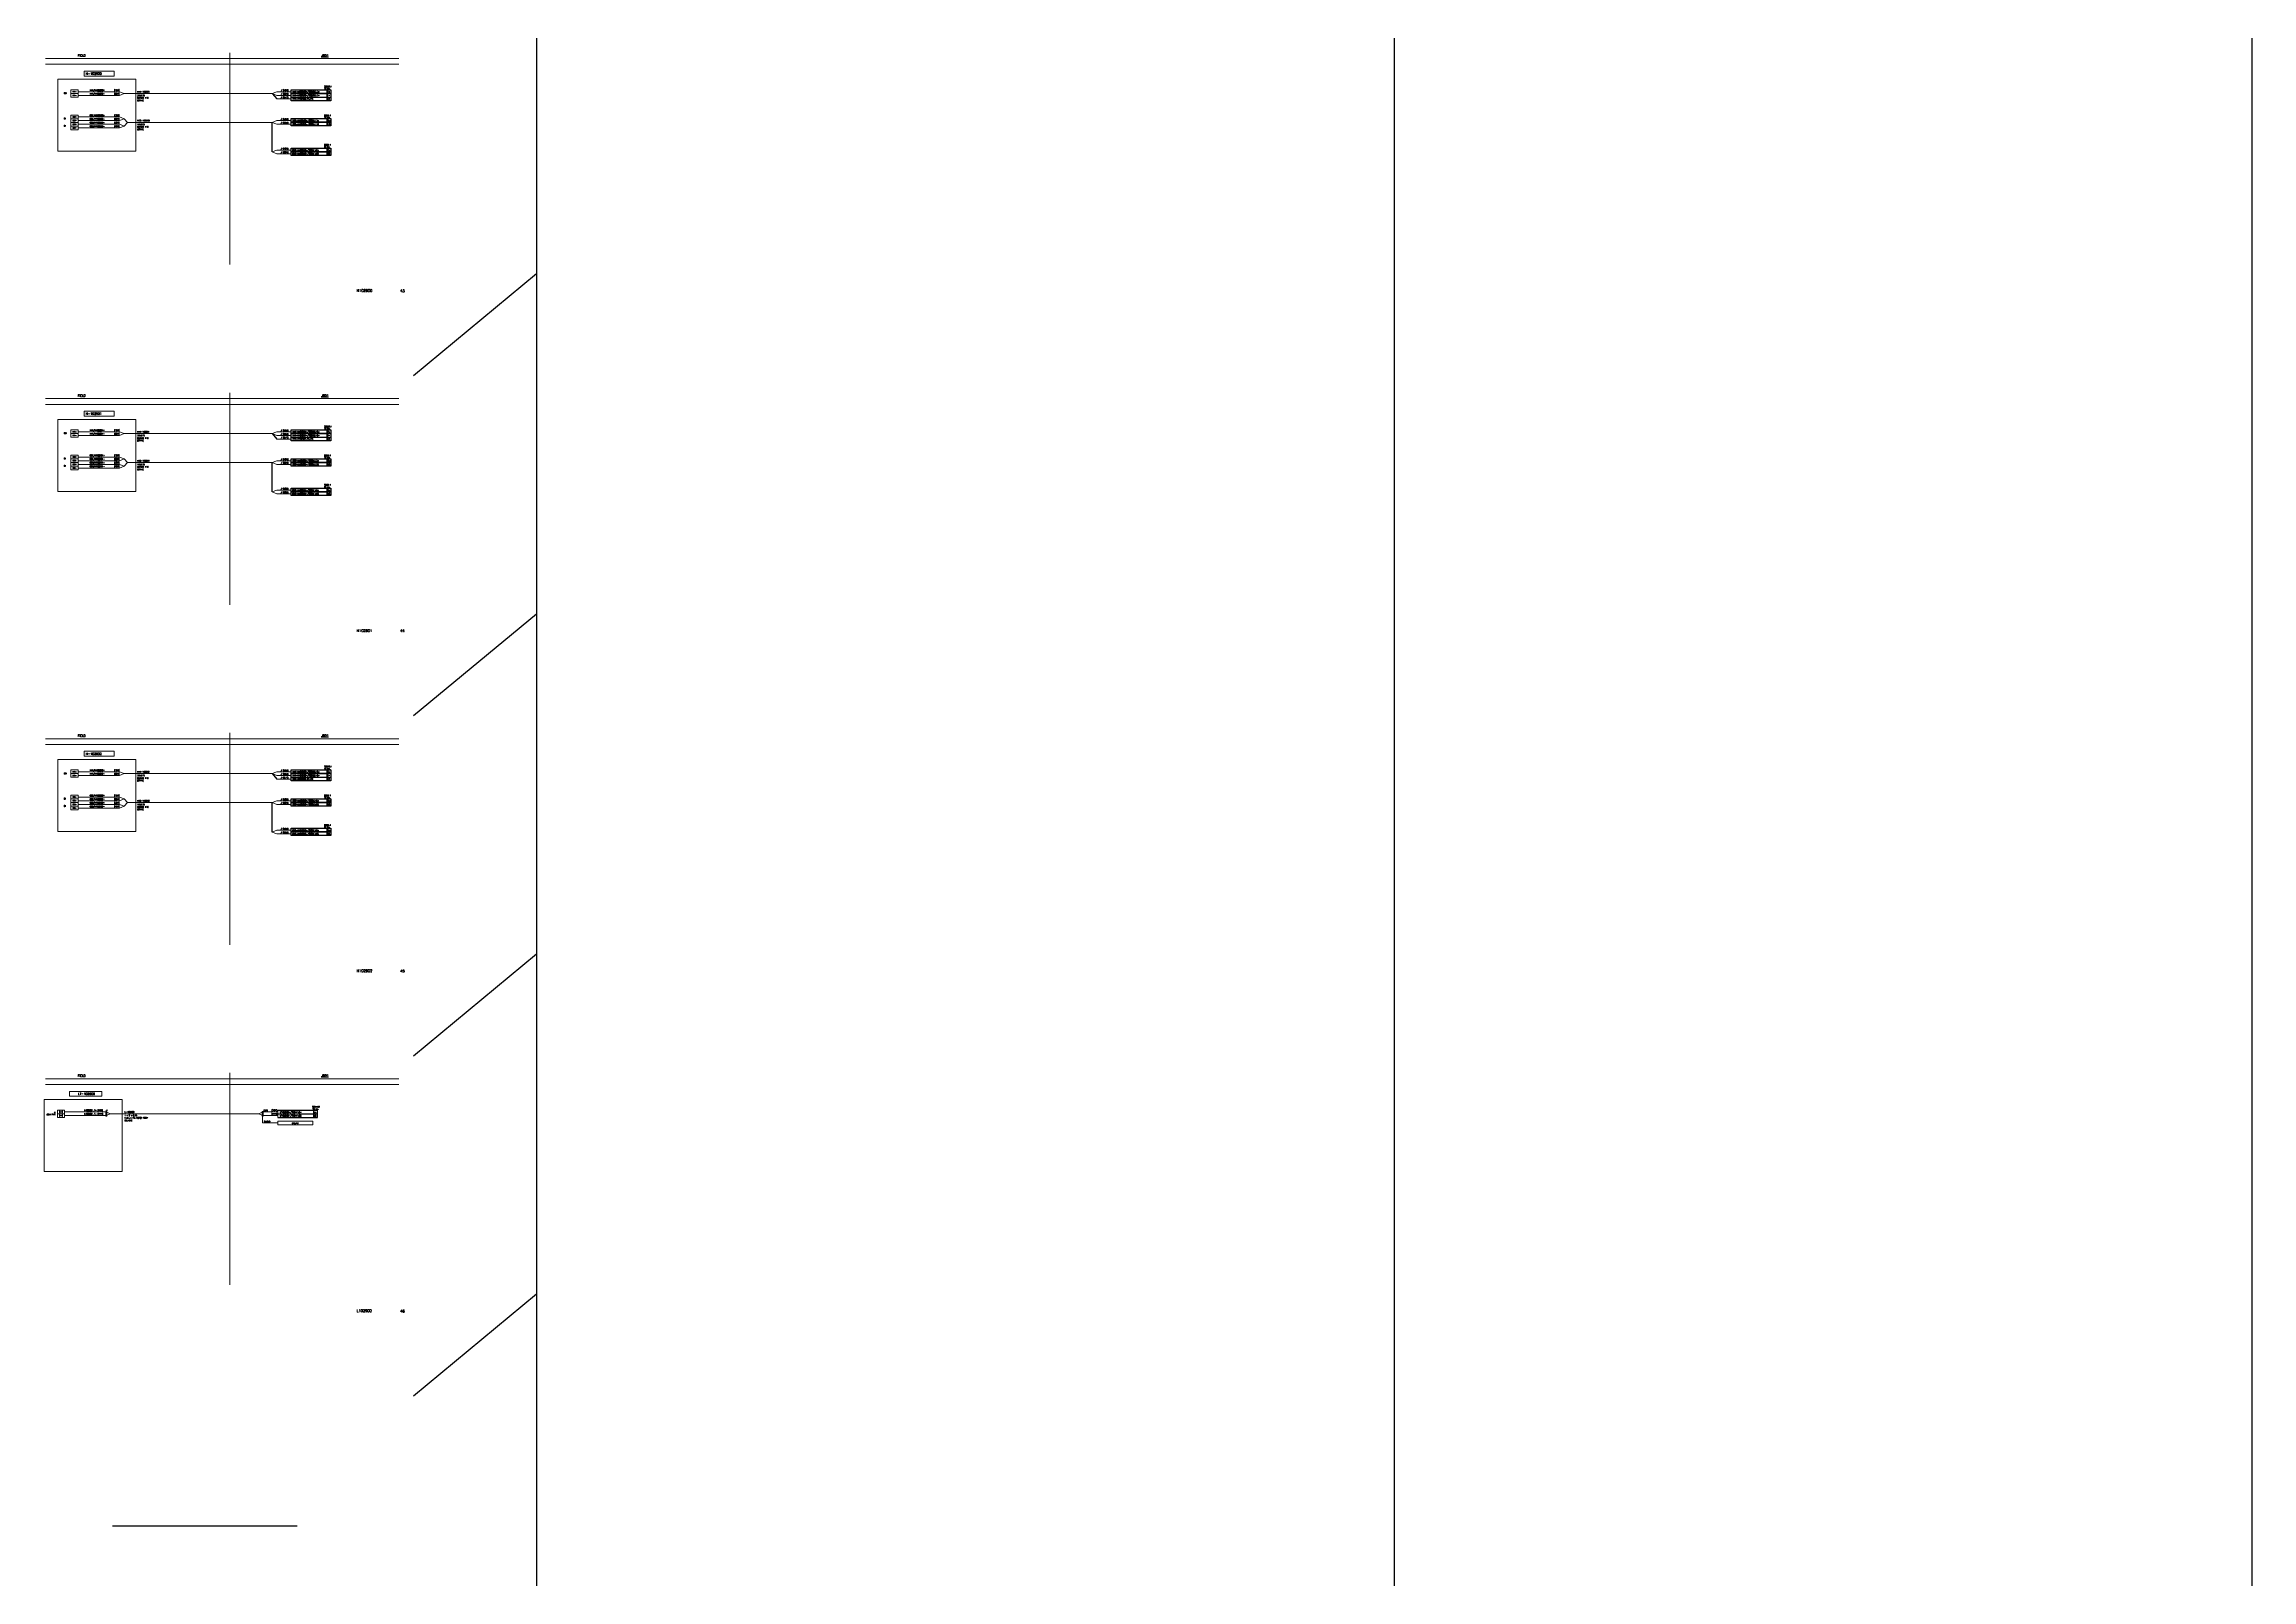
# Model space of a CAD drawing. Header units: millimetres. Extents: x -14942 to 24072, y -50285 to 2207.
# Drawn here: x -11676 to -9262, y -14260 to -12582 of the extents above; entities that cross this region are included whole.
import ezdxf
from ezdxf.enums import TextEntityAlignment as Align

# ---------------------------------------------------------------- set-up
doc = ezdxf.new("R2010")
doc.units = ezdxf.units.MM
doc.header["$MEASUREMENT"] = 0
for name, color, linetype in [('BORDER', 3, 'CONTINUOUS'), ('INSTRU', 4, 'CONTINUOUS'), ('INSTRUMENT', 1, 'CONTINUOUS'), ('LINE', 3, 'CONTINUOUS'), ('TEXT', 2, 'CONTINUOUS')]:
    doc.layers.add(name, color=color, linetype=linetype)
doc.styles.add('ROMANS', font='romans')

# ---------------------------------------------------------------- blocks, each defined once
blk = doc.blocks.new('AA')
at = {"layer": 'INSTRU', "color": 7, "lineweight": 13}
for p, q in [((660.4, -1836.1), (674.5, -1836.1)), ((660.4, -1836.1), (660.4, -1840.1)), ((660.4, -1840.1), (698.6, -1840.1)), ((667.7, -1836.1), (698.6, -1836.1)), ((698.6, -1836.1), (698.6, -1840.1))]:
    blk.add_line(p, q, dxfattribs=at)
at = {"layer": 'TEXT', "color": 7, "lineweight": 13, "style": 'ROMANS'}
blk.add_text('ground', height=1.5, dxfattribs=at).set_placement((675.9, -1839.1))
blk = doc.blocks.new('BOX2')
at = {"layer": 'INSTRU', "color": 7, "lineweight": 13}
for p, q in [((-10467.9, -3369.9), (-10467.9, -3377.9)), ((-10428.8, -3369.9), (-10428.8, -3377.9)), ((-10424.6, -3369.9), (-10424.6, -3377.9))]:
    blk.add_line(p, q, dxfattribs=at)
at = {"layer": 'INSTRUMENT', "color": 7}
for p, q in [((-10467.9, -3369.9), (-10424.6, -3369.9)), ((-10467.9, -3373.9), (-10424.6, -3373.9)), ((-10467.9, -3377.9), (-10424.6, -3377.9))]:
    blk.add_line(p, q, dxfattribs=at)

msp = doc.modelspace()

# ---------------------------------------------------------------- linework, layer by layer
at = {"layer": 'BORDER', "color": 7, "lineweight": 13, "ltscale": 2.5}
for p, q in [((-11472.5, -12591.2), (-11472.5, -12822.7)), ((-11472.5, -12962.8), (-11472.5, -13194.4)), ((-11472.5, -13334.5), (-11472.5, -13566)), ((-11472.5, -13706.1), (-11472.5, -13937.7))]:
    msp.add_line(p, q, dxfattribs=at)
at = {"layer": 'BORDER', "color": 7, "lineweight": 13}
for p, q in [((-11674, -12597.5), (-11288, -12597.5)), ((-11674, -12603.8), (-11288, -12603.8)), ((-11674, -12969.1), (-11288, -12969.1)), ((-11674, -12975.4), (-11288, -12975.4)), ((-11674, -13340.8), (-11288, -13340.8)), ((-11674, -13347.1), (-11288, -13347.1)), ((-11674, -13712.4), (-11288, -13712.4)), ((-11674, -13718.7), (-11288, -13718.7))]:
    msp.add_line(p, q, dxfattribs=at)
at = {"layer": 'INSTRU', "color": 7, "lineweight": 13}
for p, q in [((-11646.3, -12631.8), (-11638.3, -12631.8)), ((-11646.3, -12631.8), (-11646.3, -12635.8)), ((-11646.3, -12635.8), (-11638.3, -12635.8)), ((-11646.3, -12635.8), (-11646.3, -12639.8)), ((-11646.3, -12639.8), (-11638.3, -12639.8)), ((-11646.3, -12639.8), (-11638.3, -12639.8)), ((-11646.3, -12639.8), (-11638.3, -12639.8)), ((-11638.3, -12631.8), (-11638.3, -12635.8)), ((-11638.3, -12635.8), (-11638.3, -12639.8)), ((-11646.3, -12659.3), (-11646.3, -12663.3)), ((-11646.3, -12659.3), (-11638.3, -12659.3)), ((-11646.3, -12663.3), (-11638.3, -12663.3)), ((-11646.3, -12663.3), (-11646.3, -12667.3)), ((-11646.3, -12667.3), (-11638.3, -12667.3)), ((-11646.3, -12667.3), (-11646.3, -12671.3)), ((-11646.3, -12667.3), (-11638.3, -12667.3)), ((-11646.3, -12667.3), (-11638.3, -12667.3)), ((-11638.3, -12659.3), (-11638.3, -12663.3)), ((-11638.3, -12663.3), (-11638.3, -12667.3)), ((-11638.3, -12667.3), (-11638.3, -12671.3)), ((-11646.3, -12671.3), (-11638.3, -12671.3)), ((-11646.3, -12671.3), (-11646.3, -12675.3)), ((-11646.3, -12675.3), (-11638.3, -12675.3)), ((-11638.3, -12671.3), (-11638.3, -12675.3)), ((-11646.3, -13003.4), (-11638.3, -13003.4)), ((-11646.3, -13003.4), (-11646.3, -13007.4)), ((-11638.3, -13003.4), (-11638.3, -13007.4)), ((-11646.3, -13007.4), (-11638.3, -13007.4)), ((-11646.3, -13007.4), (-11646.3, -13011.4)), ((-11646.3, -13011.4), (-11638.3, -13011.4)), ((-11646.3, -13011.4), (-11638.3, -13011.4)), ((-11646.3, -13011.4), (-11638.3, -13011.4)), ((-11646.3, -13031), (-11646.3, -13035)), ((-11646.3, -13031), (-11638.3, -13031)), ((-11638.3, -13007.4), (-11638.3, -13011.4)), ((-11638.3, -13031), (-11638.3, -13035)), ((-11646.3, -13035), (-11638.3, -13035)), ((-11646.3, -13035), (-11646.3, -13039)), ((-11646.3, -13039), (-11638.3, -13039)), ((-11646.3, -13039), (-11646.3, -13043)), ((-11646.3, -13039), (-11638.3, -13039)), ((-11646.3, -13039), (-11638.3, -13039)), ((-11646.3, -13043), (-11638.3, -13043)), ((-11646.3, -13043), (-11646.3, -13047)), ((-11646.3, -13047), (-11638.3, -13047)), ((-11638.3, -13035), (-11638.3, -13039)), ((-11638.3, -13039), (-11638.3, -13043)), ((-11638.3, -13043), (-11638.3, -13047)), ((-11646.3, -13375), (-11638.3, -13375)), ((-11646.3, -13375), (-11646.3, -13379)), ((-11646.3, -13379), (-11638.3, -13379)), ((-11646.3, -13379), (-11646.3, -13383)), ((-11646.3, -13383), (-11638.3, -13383)), ((-11646.3, -13383), (-11638.3, -13383)), ((-11646.3, -13383), (-11638.3, -13383)), ((-11638.3, -13375), (-11638.3, -13379)), ((-11638.3, -13379), (-11638.3, -13383)), ((-11646.3, -13402.6), (-11646.3, -13406.6)), ((-11646.3, -13402.6), (-11638.3, -13402.6)), ((-11646.3, -13406.6), (-11638.3, -13406.6)), ((-11646.3, -13406.6), (-11646.3, -13410.6)), ((-11646.3, -13410.6), (-11638.3, -13410.6)), ((-11646.3, -13410.6), (-11646.3, -13414.6)), ((-11646.3, -13410.6), (-11638.3, -13410.6)), ((-11646.3, -13410.6), (-11638.3, -13410.6)), ((-11646.3, -13414.6), (-11638.3, -13414.6)), ((-11646.3, -13414.6), (-11646.3, -13418.6)), ((-11638.3, -13402.6), (-11638.3, -13406.6)), ((-11638.3, -13406.6), (-11638.3, -13410.6)), ((-11638.3, -13410.6), (-11638.3, -13414.6)), ((-11638.3, -13414.6), (-11638.3, -13418.6)), ((-11646.3, -13418.6), (-11638.3, -13418.6)), ((-11661.2, -13746.7), (-11653.2, -13746.7)), ((-11661.2, -13746.7), (-11661.2, -13750.7)), ((-11661.2, -13750.7), (-11653.2, -13750.7)), ((-11661.2, -13750.7), (-11661.2, -13754.7)), ((-11661.2, -13754.7), (-11653.2, -13754.7)), ((-11661.2, -13754.7), (-11653.2, -13754.7)), ((-11653.2, -13746.7), (-11653.2, -13750.7)), ((-11653.2, -13750.7), (-11653.2, -13754.7)), ((-11420.2, -13758.7), (-11420.2, -13758.8))]:
    msp.add_line(p, q, dxfattribs=at)
at = {"layer": 'INSTRUMENT', "color": 7}
for p, q in [((-11137.4, -2798.3), (-11137.4, -38144.8)), ((-10199.9, -2798.3), (-10199.9, -35286.8)), ((-9262.4, -3170), (-9262.4, -50285.5)), ((-11426.4, -12635.8), (-11421.4, -12641.6)), ((-11405.5, -12639.6), (-11362.3, -12639.6)), ((-11588.3, -12663.3), (-11584.4, -12667.3)), ((-11588.3, -12671.3), (-11584.4, -12667.3)), ((-11426.4, -12699.5), (-11426.4, -12667.3)), ((-11271.9, -12944), (-11137.4, -12832.5)), ((-11271.9, -12944), (-11137.4, -12832.5)), ((-11426.4, -13007.4), (-11421.4, -13013.3)), ((-11405.5, -13011.3), (-11362.3, -13011.3)), ((-11588.3, -13035), (-11584.4, -13039)), ((-11588.3, -13043), (-11584.4, -13039)), ((-11426.4, -13071.2), (-11426.4, -13039)), ((-11271.9, -13315.6), (-11137.4, -13204.2)), ((-11271.9, -13315.6), (-11137.4, -13204.2)), ((-11426.4, -13379), (-11421.4, -13384.9)), ((-11405.5, -13382.9), (-11362.3, -13382.9)), ((-11588.3, -13406.6), (-11584.4, -13410.6)), ((-11588.3, -13414.6), (-11584.4, -13410.6)), ((-11426.4, -13442.8), (-11426.4, -13410.6)), ((-11271.9, -13687.3), (-11137.4, -13575.8)), ((-11271.9, -13687.3), (-11137.4, -13575.8)), ((-11271.9, -14058.9), (-11137.4, -13947.5)), ((-11600.8, -14201), (-11399.2, -14201))]:
    msp.add_line(p, q, dxfattribs=at)
for points in [[(-11405.5, -12631.7), (-11362.3, -12631.7), (-11362.3, -12643.6), (-11405.5, -12643.6)], [(-11362.3, -12635.7), (-11405.5, -12635.7), (-11405.5, -12635.7), (-11362.3, -12635.7)], [(-11366.4, -12631.7), (-11366.4, -12631.7), (-11366.4, -12639.6), (-11366.4, -12643.6)], [(-11405.5, -12663.2), (-11362.3, -12663.2), (-11362.3, -12671.2), (-11405.5, -12671.2)], [(-11362.3, -12667.2), (-11405.5, -12667.2), (-11405.5, -12667.2), (-11362.3, -12667.2)], [(-11366.4, -12663.2), (-11366.4, -12663.2), (-11366.4, -12671.2), (-11366.4, -12671.2)], [(-11405.5, -12695.4), (-11362.3, -12695.4), (-11362.3, -12703.4), (-11405.5, -12703.4)], [(-11362.3, -12699.4), (-11405.5, -12699.4), (-11405.5, -12699.4), (-11362.3, -12699.4)], [(-11366.4, -12695.4), (-11366.4, -12695.4), (-11366.4, -12703.4), (-11366.4, -12703.4)], [(-11405.5, -13003.3), (-11362.3, -13003.3), (-11362.3, -13015.3), (-11405.5, -13015.3)], [(-11366.4, -13003.3), (-11366.4, -13003.3), (-11366.4, -13011.3), (-11366.4, -13015.3)], [(-11362.3, -13007.3), (-11405.5, -13007.3), (-11405.5, -13007.3), (-11362.3, -13007.3)], [(-11405.5, -13034.9), (-11362.3, -13034.9), (-11362.3, -13042.9), (-11405.5, -13042.9)], [(-11362.3, -13038.9), (-11405.5, -13038.9), (-11405.5, -13038.9), (-11362.3, -13038.9)], [(-11366.4, -13034.9), (-11366.4, -13034.9), (-11366.4, -13042.9), (-11366.4, -13042.9)], [(-11405.5, -13067.1), (-11362.3, -13067.1), (-11362.3, -13075), (-11405.5, -13075)], [(-11362.3, -13071), (-11405.5, -13071), (-11405.5, -13071), (-11362.3, -13071)], [(-11366.4, -13067.1), (-11366.4, -13067.1), (-11366.4, -13075), (-11366.4, -13075)], [(-11405.5, -13374.9), (-11362.3, -13374.9), (-11362.3, -13386.9), (-11405.5, -13386.9)], [(-11362.3, -13378.9), (-11405.5, -13378.9), (-11405.5, -13378.9), (-11362.3, -13378.9)], [(-11366.4, -13374.9), (-11366.4, -13374.9), (-11366.4, -13382.9), (-11366.4, -13386.9)], [(-11405.5, -13406.5), (-11362.3, -13406.5), (-11362.3, -13414.5), (-11405.5, -13414.5)], [(-11362.3, -13410.5), (-11405.5, -13410.5), (-11405.5, -13410.5), (-11362.3, -13410.5)], [(-11366.4, -13406.5), (-11366.4, -13406.5), (-11366.4, -13414.5), (-11366.4, -13414.5)], [(-11405.5, -13438.7), (-11362.3, -13438.7), (-11362.3, -13446.7), (-11405.5, -13446.7)], [(-11366.4, -13438.7), (-11366.4, -13438.7), (-11366.4, -13446.7), (-11366.4, -13446.7)], [(-11362.3, -13442.7), (-11405.5, -13442.7), (-11405.5, -13442.7), (-11362.3, -13442.7)]]:
    msp.add_lwpolyline(points, close=True, dxfattribs=at)
at = {"layer": 'LINE', "color": 7, "lineweight": 13, "ltscale": 8}
for p, q in [((-11660.7, -12698.9), (-11660.7, -12620.2)), ((-11575.5, -12620.2), (-11660.7, -12620.2)), ((-11575.5, -12698.9), (-11575.5, -12620.2)), ((-11575.5, -12698.9), (-11660.7, -12698.9)), ((-11660.7, -13070.5), (-11660.7, -12991.8)), ((-11575.5, -12991.8), (-11660.7, -12991.8)), ((-11575.5, -13070.5), (-11575.5, -12991.8)), ((-11575.5, -13070.5), (-11660.7, -13070.5)), ((-11660.7, -13442.2), (-11660.7, -13363.4)), ((-11575.5, -13363.4), (-11660.7, -13363.4)), ((-11575.5, -13442.2), (-11575.5, -13363.4)), ((-11575.5, -13442.2), (-11660.7, -13442.2)), ((-11675.6, -13813.8), (-11675.6, -13735.1)), ((-11590.4, -13735.1), (-11675.6, -13735.1)), ((-11590.4, -13813.8), (-11590.4, -13735.1)), ((-11590.4, -13813.8), (-11675.6, -13813.8))]:
    msp.add_line(p, q, dxfattribs=at)
at = {"layer": 'LINE', "color": 7, "lineweight": 13}
for p, q in [((-11631.8, -12611.4), (-11599, -12611.4)), ((-11631.8, -12611.4), (-11631.8, -12616.6)), ((-11631.8, -12616.6), (-11599, -12616.6)), ((-11599, -12611.4), (-11599, -12616.6)), ((-11638.3, -12633.8), (-11593.3, -12633.8)), ((-11638.3, -12637.8), (-11593.3, -12637.8)), ((-11588.3, -12635.8), (-11593.3, -12633.8)), ((-11593.3, -12637.8), (-11588.3, -12635.8)), ((-11426.4, -12635.8), (-11421.4, -12633.8)), ((-11426.4, -12635.8), (-11421.4, -12637.8)), ((-11405.5, -12633.8), (-11421.4, -12633.8)), ((-11405.5, -12637.8), (-11421.4, -12637.8)), ((-11405.5, -12641.6), (-11421.4, -12641.6)), ((-11638.3, -12661.3), (-11593.3, -12661.3)), ((-11638.3, -12665.3), (-11593.3, -12665.3)), ((-11588.3, -12663.3), (-11593.3, -12661.3)), ((-11593.3, -12665.3), (-11588.3, -12663.3)), ((-11432.2, -12667.3), (-11426.4, -12667.3)), ((-11426.4, -12667.3), (-11421.4, -12665.3)), ((-11426.4, -12667.3), (-11421.4, -12669.3)), ((-11405.5, -12665.3), (-11421.4, -12665.3)), ((-11638.3, -12669.3), (-11593.3, -12669.3)), ((-11638.3, -12673.3), (-11593.3, -12673.3)), ((-11588.3, -12671.3), (-11593.3, -12669.3)), ((-11593.3, -12673.3), (-11588.3, -12671.3)), ((-11405.5, -12669.3), (-11421.4, -12669.3)), ((-11426.4, -12699.5), (-11421.4, -12697.5)), ((-11426.4, -12699.5), (-11421.4, -12701.5)), ((-11405.5, -12697.5), (-11421.4, -12697.5)), ((-11405.5, -12701.5), (-11421.4, -12701.5)), ((-11638.3, -13005.4), (-11593.3, -13005.4)), ((-11631.8, -12983), (-11599, -12983)), ((-11631.8, -12983), (-11631.8, -12988.2)), ((-11631.8, -12988.2), (-11599, -12988.2)), ((-11599, -12983), (-11599, -12988.2)), ((-11588.3, -13007.4), (-11593.3, -13005.4)), ((-11426.4, -13007.4), (-11421.4, -13005.4)), ((-11405.5, -13005.4), (-11421.4, -13005.4)), ((-11638.3, -13009.4), (-11593.3, -13009.4)), ((-11593.3, -13009.4), (-11588.3, -13007.4)), ((-11426.4, -13007.4), (-11421.4, -13009.4)), ((-11405.5, -13009.4), (-11421.4, -13009.4)), ((-11405.5, -13013.3), (-11421.4, -13013.3)), ((-11638.3, -13033), (-11593.3, -13033)), ((-11638.3, -13037), (-11593.3, -13037)), ((-11638.3, -13041), (-11593.3, -13041)), ((-11638.3, -13045), (-11593.3, -13045)), ((-11588.3, -13035), (-11593.3, -13033)), ((-11593.3, -13037), (-11588.3, -13035)), ((-11588.3, -13043), (-11593.3, -13041)), ((-11593.3, -13045), (-11588.3, -13043)), ((-11432.2, -13039), (-11426.4, -13039)), ((-11426.4, -13039), (-11421.4, -13037)), ((-11426.4, -13039), (-11421.4, -13041)), ((-11405.5, -13037), (-11421.4, -13037)), ((-11405.5, -13041), (-11421.4, -13041)), ((-11426.4, -13071.2), (-11421.4, -13069.2)), ((-11426.4, -13071.2), (-11421.4, -13073.2)), ((-11405.5, -13069.2), (-11421.4, -13069.2)), ((-11405.5, -13073.2), (-11421.4, -13073.2)), ((-11631.8, -13354.6), (-11599, -13354.6)), ((-11631.8, -13354.6), (-11631.8, -13359.9)), ((-11631.8, -13359.9), (-11599, -13359.9)), ((-11599, -13354.6), (-11599, -13359.9)), ((-11638.3, -13377), (-11593.3, -13377)), ((-11638.3, -13381), (-11593.3, -13381)), ((-11588.3, -13379), (-11593.3, -13377)), ((-11593.3, -13381), (-11588.3, -13379)), ((-11426.4, -13379), (-11421.4, -13377)), ((-11426.4, -13379), (-11421.4, -13381)), ((-11405.5, -13377), (-11421.4, -13377)), ((-11405.5, -13381), (-11421.4, -13381)), ((-11405.5, -13384.9), (-11421.4, -13384.9)), ((-11638.3, -13404.6), (-11593.3, -13404.6)), ((-11638.3, -13408.6), (-11593.3, -13408.6)), ((-11638.3, -13412.6), (-11593.3, -13412.6)), ((-11638.3, -13416.6), (-11593.3, -13416.6)), ((-11588.3, -13406.6), (-11593.3, -13404.6)), ((-11593.3, -13408.6), (-11588.3, -13406.6)), ((-11588.3, -13414.6), (-11593.3, -13412.6)), ((-11593.3, -13416.6), (-11588.3, -13414.6)), ((-11432.2, -13410.6), (-11426.4, -13410.6)), ((-11426.4, -13410.6), (-11421.4, -13408.6)), ((-11426.4, -13410.6), (-11421.4, -13412.6)), ((-11405.5, -13408.6), (-11421.4, -13408.6)), ((-11405.5, -13412.6), (-11421.4, -13412.6)), ((-11426.4, -13442.8), (-11421.4, -13440.8)), ((-11405.5, -13440.8), (-11421.4, -13440.8)), ((-11426.4, -13442.8), (-11421.4, -13444.8)), ((-11405.5, -13444.8), (-11421.4, -13444.8)), ((-11647.8, -13726.3), (-11612.7, -13726.3)), ((-11647.8, -13726.3), (-11647.8, -13731.5)), ((-11612.7, -13726.3), (-11612.7, -13731.5)), ((-11653.2, -13748.7), (-11608.2, -13748.7)), ((-11653.2, -13752.7), (-11608.2, -13752.7)), ((-11647.8, -13731.5), (-11612.7, -13731.5)), ((-11608.2, -13748.1), (-11608.2, -13753.3)), ((-11608.2, -13748.1), (-11607.2, -13748.1)), ((-11603.2, -13750.7), (-11608.2, -13748.7)), ((-11608.2, -13752.7), (-11603.2, -13750.7)), ((-11608.2, -13753.3), (-11607.2, -13753.3)), ((-11607.7, -13746.7), (-11605.9, -13746.7)), ((-11607.2, -13748.1), (-11607.2, -13753.3)), ((-11603.2, -13750.7), (-11441.3, -13750.7)), ((-11441.3, -13750.7), (-11436.3, -13748.7)), ((-11441.3, -13750.7), (-11436.3, -13752.7)), ((-11436.3, -13748.1), (-11437.3, -13748.1)), ((-11437.3, -13748.1), (-11437.3, -13753.3)), ((-11436.3, -13753.3), (-11437.3, -13753.3)), ((-11436.8, -13753.3), (-11436.8, -13760.7)), ((-11436.3, -13748.1), (-11436.3, -13753.3)), ((-11420.2, -13748.7), (-11436.3, -13748.7)), ((-11420.2, -13752.7), (-11436.3, -13752.7)), ((-11420.3, -13760.7), (-11436.8, -13760.7))]:
    msp.add_line(p, q, dxfattribs=at)
at = {"layer": 'LINE', "color": 0, "lineweight": 13}
for p, q in [((-11588.3, -12635.8), (-11426.4, -12635.8)), ((-11584.4, -12667.3), (-11426.4, -12667.3)), ((-11588.3, -13007.4), (-11426.4, -13007.4)), ((-11584.4, -13039), (-11426.4, -13039)), ((-11588.3, -13379), (-11426.4, -13379)), ((-11584.4, -13410.6), (-11426.4, -13410.6))]:
    msp.add_line(p, q, dxfattribs=at)
at = {"layer": 'TEXT', "color": 7, "lineweight": 13}
msp.add_line((-11607.7, -13748.1), (-11607.7, -13746.7), dxfattribs=at)

# ---------------------------------------------------------------- block references
at = {"layer": 'INSTRUMENT', "color": 7}
msp.add_blockref('BOX2', (-952.4, -10376.9), dxfattribs=at)
at = {"layer": 'INSTRUMENT', "color": 1}
msp.add_blockref('AA', (-12080.7, -11922.6), dxfattribs=at)

# ---------------------------------------------------------------- texts
at = {"layer": 'TEXT', "color": 7, "lineweight": 13, "style": 'ROMANS'}
for s, height, p in [('FIELD', 2.4, (-11638.9, -12595.4)), ('%%UJB01', 2.4, (-11372.7, -12595.4)), ('H-102900', 2.4, (-11630, -12615.2)), ('DO', 1.5, (-11653.9, -12636.2)), ('HVK/H102900+', 1.5, (-11625.7, -12632.7)), ('HVK/H102900-', 1.5, (-11625.7, -12636.7)), ('(1BK)', 1.5, (-11599, -12632.7)), ('(2BK)', 1.5, (-11599, -12636.7)), ('/ (1BK)', 1.5, (-11416.9, -12632.9)), ('/ (2BK)', 1.5, (-11416.9, -12636.9)), ('/ (G/Y)', 1.5, (-11416.9, -12640.8)), ('HVK-H102900+/TBDDO.1:1+', 1.5, (-11404.2, -12634.5)), ('HVK-H102900-/TBDDO.1:1-', 1.5, (-11404.2, -12638.5)), ('TBDD0.1 ', 1.5, (-11369.5, -12628.8)), ('TB No.', 1.5, (-11369.5, -12631.1)), ('1-', 1.5, (-11366.1, -12638.6)), ('1+', 1.5, (-11366, -12634.6)), ('PE', 1.5, (-11365.8, -12642.5)), ('DI', 1.5, (-11653.9, -12663.8)), ('GSC/H102900+', 1.5, (-11625.7, -12660.3)), ('GSC/H102900-', 1.5, (-11625.7, -12664.3)), ('GSO/H102900+', 1.5, (-11625.7, -12668.3)), ('(1BK)', 1.5, (-11599, -12660.3)), ('(2BK)', 1.5, (-11599, -12664.3)), ('(3BK)', 1.5, (-11599, -12668.3)), ('/ (1BK)', 1.5, (-11416.9, -12664.5)), ('/ (2BK)', 1.5, (-11416.9, -12668.5)), ('GSC-H102900+/TBDDI.1:1+', 1.5, (-11404.1, -12666.1)), ('GSC-H102900-/TBDDI.1:1S', 1.5, (-11404.1, -12670.1)), ('TBDDI.1 ', 1.5, (-11369.6, -12660.4)), ('TB No.', 1.5, (-11369.5, -12662.7)), ('1+', 1.5, (-11365.6, -12666.1)), ('1S', 1.5, (-11365.7, -12670.1)), ('DI', 1.5, (-11653.9, -12671.8)), ('GSO/H102900-', 1.5, (-11625.7, -12672.3)), ('(4BK)', 1.5, (-11599, -12672.3)), ('TBDDI.1 ', 1.5, (-11369.7, -12692.6)), ('/ (1BK)', 1.5, (-11416.9, -12696.7)), ('/ (2BK)', 1.5, (-11416.9, -12700.7)), ('GSO-H102900+/TBDDI.1:2+', 1.5, (-11404.3, -12698.4)), ('GSO-H102900-/TBDDI.1:2S', 1.5, (-11404.3, -12702.4)), ('TB No.', 1.5, (-11369.7, -12694.9)), ('2S', 1.5, (-11365.9, -12702.4)), ('2+', 1.5, (-11365.8, -12698.4)), ('H102900', 2.8, (-11334, -12852.5)), ('FIELD', 2.4, (-11638.9, -12967.1)), ('%%UJB01', 2.4, (-11372.7, -12967.1)), ('DO', 1.5, (-11653.9, -13007.8)), ('H-102901', 2.4, (-11630, -12986.8)), ('HVK/H102901+', 1.5, (-11625.7, -13004.4)), ('HVK/H102901-', 1.5, (-11625.7, -13008.4)), ('(1BK)', 1.5, (-11599, -13004.4)), ('(2BK)', 1.5, (-11599, -13008.4)), ('/ (1BK)', 1.5, (-11416.9, -13004.6)), ('/ (2BK)', 1.5, (-11416.9, -13008.6)), ('HVK-H102901+/TBDDO.1:2+', 1.5, (-11404.2, -13006.2)), ('TBDD0.1 ', 1.5, (-11369.5, -13000.4)), ('TB No.', 1.5, (-11369.5, -13002.7)), ('2+', 1.5, (-11366, -13006.2)), ('GSC/H102901+', 1.5, (-11625.7, -13031.9)), ('(1BK)', 1.5, (-11599, -13031.9)), ('/ (G/Y)', 1.5, (-11416.9, -13012.5)), ('HVK-H102901-/TBDDO.1:2-', 1.5, (-11404.2, -13010.2)), ('TBDDI.1 ', 1.5, (-11369.6, -13032)), ('2-', 1.5, (-11366.1, -13010.2)), ('PE', 1.5, (-11365.8, -13014.1)), ('DI', 1.5, (-11653.9, -13035.4)), ('DI', 1.5, (-11653.9, -13043.4)), ('GSC/H102901-', 1.5, (-11625.7, -13035.9)), ('GSO/H102901+', 1.5, (-11625.7, -13039.9)), ('GSO/H102901-', 1.5, (-11625.7, -13043.9)), ('(2BK)', 1.5, (-11599, -13035.9)), ('(3BK)', 1.5, (-11599, -13039.9)), ('(4BK)', 1.5, (-11599, -13043.9)), ('/ (1BK)', 1.5, (-11416.9, -13036.2)), ('/ (2BK)', 1.5, (-11416.9, -13040.2)), ('GSC-H102901+/TBDDI.1:3+', 1.5, (-11404.1, -13037.8)), ('GSC-H102901-/TBDDI.1:3S', 1.5, (-11404.1, -13041.8)), ('TB No.', 1.5, (-11369.5, -13034.3)), ('3+', 1.5, (-11365.6, -13037.8)), ('3S', 1.5, (-11365.7, -13041.8)), ('/ (1BK)', 1.5, (-11416.9, -13068.3)), ('/ (2BK)', 1.5, (-11416.9, -13072.3)), ('GSO-H102901+/TBDDI.1:4+', 1.5, (-11404.3, -13070)), ('GSO-H102901-/TBDDI.1:4S', 1.5, (-11404.3, -13074)), ('TBDDI.1 ', 1.5, (-11369.7, -13064.2)), ('TB No.', 1.5, (-11369.7, -13066.6)), ('4S', 1.5, (-11365.9, -13074)), ('4+', 1.5, (-11365.8, -13070)), ('H102901', 2.8, (-11334, -13224.1)), ('FIELD', 2.4, (-11638.9, -13338.7)), ('%%UJB01', 2.4, (-11372.7, -13338.7)), ('H-102902', 2.4, (-11630, -13358.5)), ('DO', 1.5, (-11653.9, -13379.5)), ('HVK/H102902+', 1.5, (-11625.7, -13376)), ('HVK/H102902-', 1.5, (-11625.7, -13380)), ('(1BK)', 1.5, (-11599, -13376)), ('(2BK)', 1.5, (-11599, -13380)), ('/ (1BK)', 1.5, (-11416.9, -13376.2)), ('/ (2BK)', 1.5, (-11416.9, -13380.2)), ('/ (G/Y)', 1.5, (-11416.9, -13384.1)), ('HVK-H102902+/TBDDO.1:3+', 1.5, (-11404.2, -13377.8)), ('HVK-H102902-/TBDDO.1:3-', 1.5, (-11404.2, -13381.8)), ('TBDD0.1 ', 1.5, (-11369.5, -13372)), ('TB No.', 1.5, (-11369.5, -13374.4)), ('3-', 1.5, (-11366.1, -13381.8)), ('3+', 1.5, (-11366, -13377.8)), ('PE', 1.5, (-11365.8, -13385.8)), ('DI', 1.5, (-11653.9, -13407.1)), ('DI', 1.5, (-11653.9, -13415.1)), ('GSC/H102902+', 1.5, (-11625.7, -13403.6)), ('GSC/H102902-', 1.5, (-11625.7, -13407.6)), ('GSO/H102902+', 1.5, (-11625.7, -13411.6)), ('GSO/H102902-', 1.5, (-11625.7, -13415.6)), ('(1BK)', 1.5, (-11599, -13403.6)), ('(2BK)', 1.5, (-11599, -13407.6)), ('(3BK)', 1.5, (-11599, -13411.6)), ('(4BK)', 1.5, (-11599, -13415.6)), ('/ (1BK)', 1.5, (-11416.9, -13407.8)), ('/ (2BK)', 1.5, (-11416.9, -13411.8)), ('GSC-H102902+/TBDDI.1:5+', 1.5, (-11404.1, -13409.4)), ('GSC-H102902-/TBDDI.1:5S', 1.5, (-11404.1, -13413.4)), ('TBDDI.1 ', 1.5, (-11369.6, -13403.6)), ('TB No.', 1.5, (-11369.5, -13406)), ('5+', 1.5, (-11365.6, -13409.4)), ('5S', 1.5, (-11365.7, -13413.4)), ('/ (1BK)', 1.5, (-11416.9, -13440)), ('GSO-H102902+/TBDDI.1:6+', 1.5, (-11404.3, -13441.7)), ('TBDDI.1 ', 1.5, (-11369.7, -13435.9)), ('TB No.', 1.5, (-11369.7, -13438.2)), ('6+', 1.5, (-11365.8, -13441.7)), ('/ (2BK)', 1.5, (-11416.9, -13444)), ('GSO-H102902-/TBDDI.1:6S', 1.5, (-11404.3, -13445.7)), ('6S', 1.5, (-11365.9, -13445.7)), ('H102902', 2.8, (-11334, -13595.8)), ('FIELD', 2.4, (-11638.9, -13710.3)), ('%%UJB01', 2.4, (-11372.7, -13710.3)), ('L102900', 1.5, (-11631.8, -13747.6)), ('L102900', 1.5, (-11631.8, -13751.6)), ('/+ (1BK)', 1.5, (-11621.4, -13747.6)), ('/- (1WH)', 1.5, (-11621.4, -13751.6)), ('L-102900', 1.5, (-11587.6, -13749.5)), ('Instrum RE-Y(ST)Y 500V', 1.5, (-11587.6, -13756)), ('1 x 2 x 0.75', 1.5, (-11587.6, -13753.3)), ('(1P)', 1.5, (-11435.7, -13747.8)), ('LT102900+/TBDAI.1:5+', 1.5, (-11418, -13749.7)), ('LT102900-/TBDAI.1:5S', 1.5, (-11418, -13753.7)), ('TBDAI.01', 1.5, (-11382.8, -13743.8)), ('TB No.', 1.5, (-11382.2, -13746.3)), ('5+', 1.5, (-11380.5, -13749.9)), ('5S', 1.5, (-11380.5, -13753.9)), ('(BLACK)', 1.5, (-11587.6, -13758.7)), ('SHIELD', 1.5, (-11435.4, -13760)), ('L102900', 2.8, (-11334, -13967.4))]:
    msp.add_text(s, height=height, dxfattribs=at).set_placement(p)
for s, height, p in [('HVK+', 1.2, (-11642.3, -12633.8)), ('HVK-', 1.2, (-11642.3, -12637.8)), ('GSC+', 1.2, (-11642.3, -12661.3)), ('GSC-', 1.2, (-11642.3, -12665.3)), ('GSO+', 1.2, (-11642.3, -12669.3)), ('GSO-', 1.2, (-11642.3, -12673.3)), ('43', 2.8, (-11283.9, -12851.4)), ('HVK+', 1.2, (-11642.3, -13005.4)), ('HVK-', 1.2, (-11642.3, -13009.4)), ('GSC+', 1.2, (-11642.3, -13033)), ('GSC-', 1.2, (-11642.3, -13037)), ('GSO+', 1.2, (-11642.3, -13041)), ('GSO-', 1.2, (-11642.3, -13045)), ('44', 2.8, (-11283.9, -13223)), ('HVK+', 1.2, (-11642.3, -13377)), ('HVK-', 1.2, (-11642.3, -13381)), ('GSC+', 1.2, (-11642.3, -13404.6)), ('GSC-', 1.2, (-11642.3, -13408.6)), ('GSO+', 1.2, (-11642.3, -13412.6)), ('GSO-', 1.2, (-11642.3, -13416.6)), ('45', 2.8, (-11283.9, -13594.7)), ('[+]', 1.5, (-11657.2, -13748.7)), ('[-]', 1.5, (-11657.2, -13752.7)), ('46', 2.8, (-11283.9, -13966.3))]:
    msp.add_text(s, height=height, dxfattribs=at).set_placement(p, align=Align.MIDDLE)
at = {"layer": 'TEXT', "color": 0, "lineweight": 13, "style": 'ROMANS'}
for s, p in [('HVK-102900', (-11573.8, -12634.5)), ('3Gx0.75', (-11573.8, -12638.6)), ('OLFLEX 110', (-11573.8, -12641.3)), ('(GRAY)', (-11573.8, -12644)), ('HGS-102900', (-11573.8, -12666.1)), ('4Cx0.75', (-11573.8, -12670.2)), ('OLFLEX 110', (-11573.8, -12672.9)), ('(GRAY)', (-11573.8, -12675.6)), ('HVK-102901', (-11573.8, -13006.2)), ('3Gx0.75', (-11573.8, -13010.3)), ('OLFLEX 110', (-11573.8, -13013)), ('(GRAY)', (-11573.8, -13015.7)), ('HGS-102901', (-11573.8, -13037.8)), ('4Cx0.75', (-11573.8, -13041.9)), ('OLFLEX 110', (-11573.8, -13044.6)), ('(GRAY)', (-11573.8, -13047.3)), ('HVK-102902', (-11573.8, -13377.8)), ('3Gx0.75', (-11573.8, -13381.9)), ('OLFLEX 110', (-11573.8, -13384.6)), ('(GRAY)', (-11573.8, -13387.3)), ('HGS-102902', (-11573.8, -13409.4)), ('4Cx0.75', (-11573.8, -13413.5)), ('OLFLEX 110', (-11573.8, -13416.2)), ('(GRAY)', (-11573.8, -13418.9))]:
    msp.add_text(s, height=1.5, dxfattribs=at).set_placement(p)
at = {"layer": 'TEXT', "color": 7, "lineweight": 13, "style": 'ROMANS', "width": 0.98}
for s, p in [('HVK-H102900-PE/PE', (-11403.9, -12642.4)), ('HVK-H102901-PE/PE', (-11403.9, -13014)), ('HVK-H102902-PE/PE', (-11403.9, -13385.6))]:
    msp.add_text(s, height=1.5, dxfattribs=at).set_placement(p)
at = {"layer": 'TEXT', "color": 7, "lineweight": 13, "style": 'ROMANS'}
msp.add_text('LT-102900', height=2.4, dxfattribs=at).set_placement((-11629.3, -13730.1), align=Align.CENTER)
for s, p in [('COM PWR', (-11663.2, -13752.3)), ('AI', (-11663.2, -13750)), ('(1WH)', (-11421.1, -13751.6)), ('(1BK)', (-11421.1, -13747.6))]:
    msp.add_text(s, height=1.5, dxfattribs=at).set_placement(p, align=Align.RIGHT)

doc.saveas('drawing.dxf')
